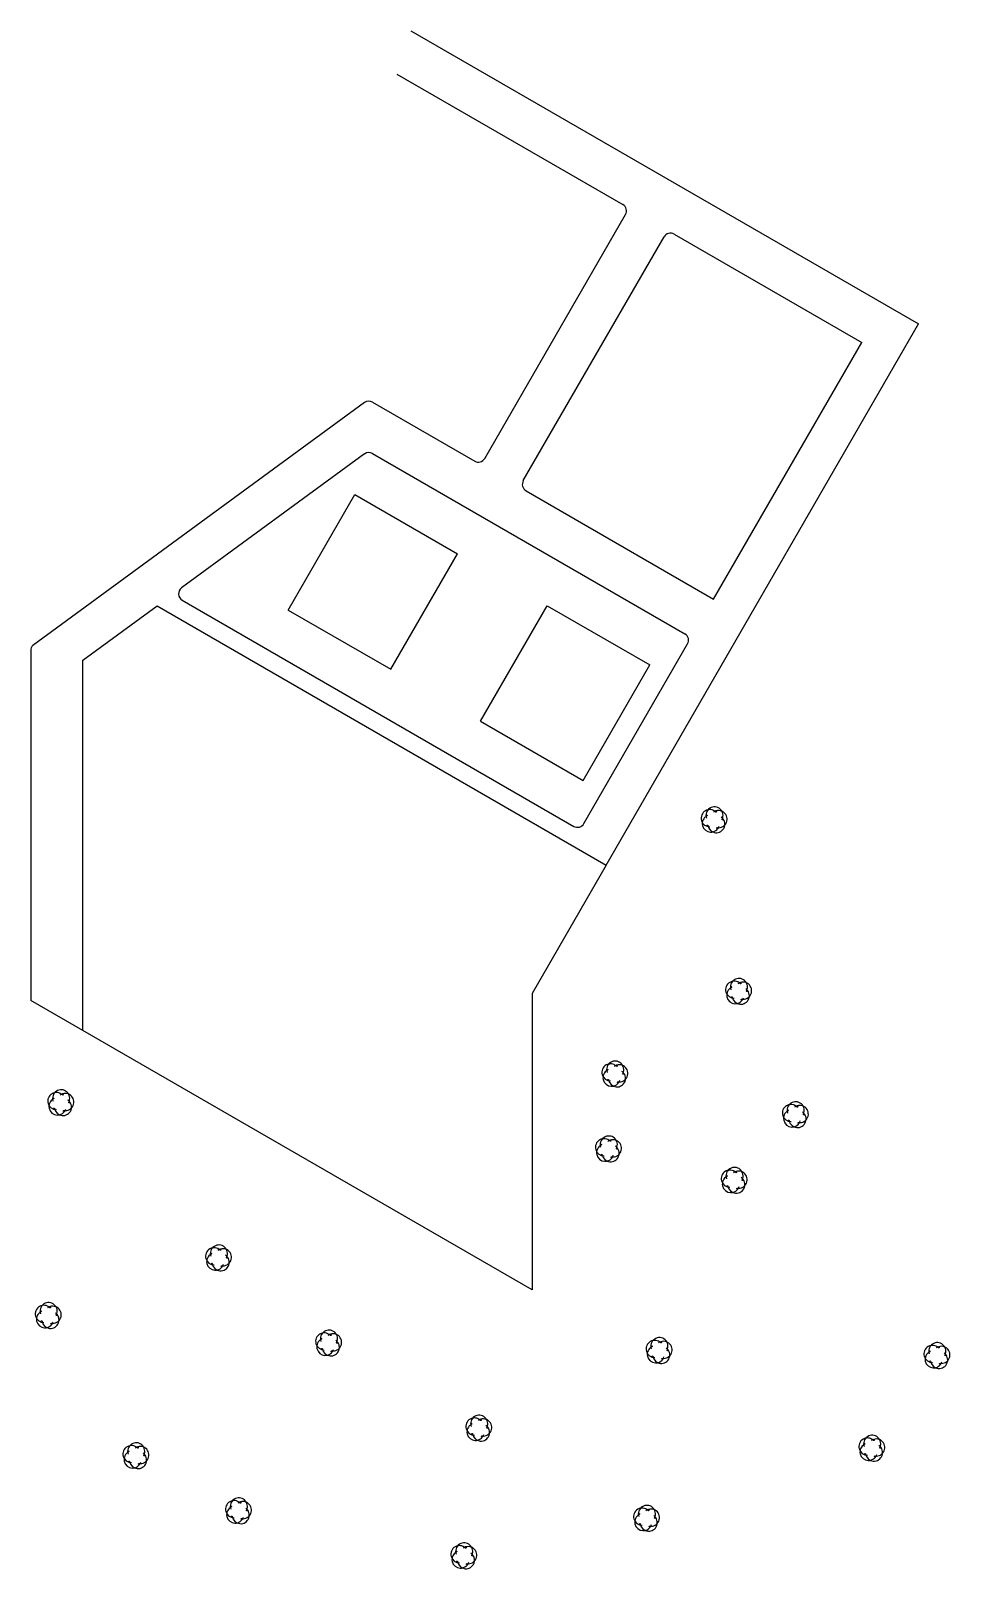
# Model space of a CAD drawing. Header units: millimetres. Extents: x 1480 to 63667, y -15218 to 88815.
import ezdxf

# ---------------------------------------------------------------- set-up
doc = ezdxf.new("R2010")
doc.units = ezdxf.units.MM
for name, color, linetype in [('Metsa', 3, 'Continuous'), ('Tontti', 1, 'Continuous'), ('Ymparisto', 9, 'Continuous')]:
    doc.layers.add(name, color=color, linetype=linetype)

# ---------------------------------------------------------------- blocks, each defined once
blk = doc.blocks.new('*U2')
blk.add_lwpolyline([(574, -397, -1.6167), (518, -397, 1.4987909), (-549, -323, 0.2385218)], format="xyb")
blk = doc.blocks.new('*U3')
at = {"color": 0, "linetype": 'ByBlock', "lineweight": -2, "transparency": 16777216}
for p, rotation in [((38608, 13931), 72), ((38734, 13414), 144), ((39266, 13374), 215.9999999999999), ((39468, 13867), 288)]:
    blk.add_blockref('*U2', p, dxfattribs=dict(at, rotation=rotation))
blk.add_blockref('*U2', (39061, 14212), dxfattribs=at)
blk = doc.blocks.new('Puu')
blk.add_blockref('*U3', (-38972, -13741))

msp = doc.modelspace()

# ---------------------------------------------------------------- linework, layer by layer
at = {"layer": 'Tontti', "color": 2}
msp.add_lwpolyline([(10000, 50000), (40311, 32500), (35311, 23840), (35311, 3840), (5000, 21340), (5000, 46340)], close=True, dxfattribs=at)
at = {"layer": 'Ymparisto'}
for p, q in [((27131, 88815), (61401, 69029)), ((26180, 85900), (41438, 77091)), ((32121, 59953), (41621, 76408)), ((34720, 58453), (44220, 74908)), ((44903, 75091), (57563, 67781)), ((40311, 32500), (61401, 69029)), ((47563, 50461), (57563, 67781)), ((24004, 63718), (1607, 47323)), ((24549, 63748), (31438, 59770)), ((24006, 60253), (11660, 51215)), ((24551, 60282), (45630, 48113)), ((18845, 49720), (23345, 57515)), ((23345, 57515), (30273, 53515)), ((34903, 57770), (47563, 50461)), ((25773, 45720), (30273, 53515)), ((11705, 50379), (38130, 35122)), ((31836, 42220), (36336, 50015)), ((36336, 50015), (43264, 46015)), ((18845, 49720), (25773, 45720)), ((1480, 46990), (1480, 23372)), ((38813, 35305), (45813, 47430)), ((38764, 38220), (43264, 46015)), ((31836, 42220), (38764, 38220)), ((5000, 21340), (1480, 23372))]:
    msp.add_line(p, q, dxfattribs=at)
for centre, start, end in [((41188, 76658), 330, 60), ((44653, 74658), 60, 150), ((24299, 63315), 60, 126.20602), ((24301, 59849), 60, 126.20602), ((31688, 60203), 240, 330), ((35153, 58203), 150, 240), ((11955, 50812), 126.20602, 240), ((45380, 47680), 330, 60), ((1980, 46990), 138.36234, 180), ((38380, 35555), 240, 330)]:
    msp.add_arc(centre, 500, start, end, dxfattribs=at)

# ---------------------------------------------------------------- block references
at = {"layer": 'Metsa'}
for p in [(47536, 35525), (49186, 23946), (40832, 18368), (3437, 16431), (53017, 15622), (40400, 13310), (48887, 11193), (14082, 5954), (2593, 2068), (21516, 209), (43819, -298), (62573, -636), (31654, -5536), (58180, -6888), (8506, -7395), (15433, -11112), (42974, -11619), (30640, -14154)]:
    msp.add_blockref('Puu', p, dxfattribs=at)

doc.saveas('drawing.dxf')
